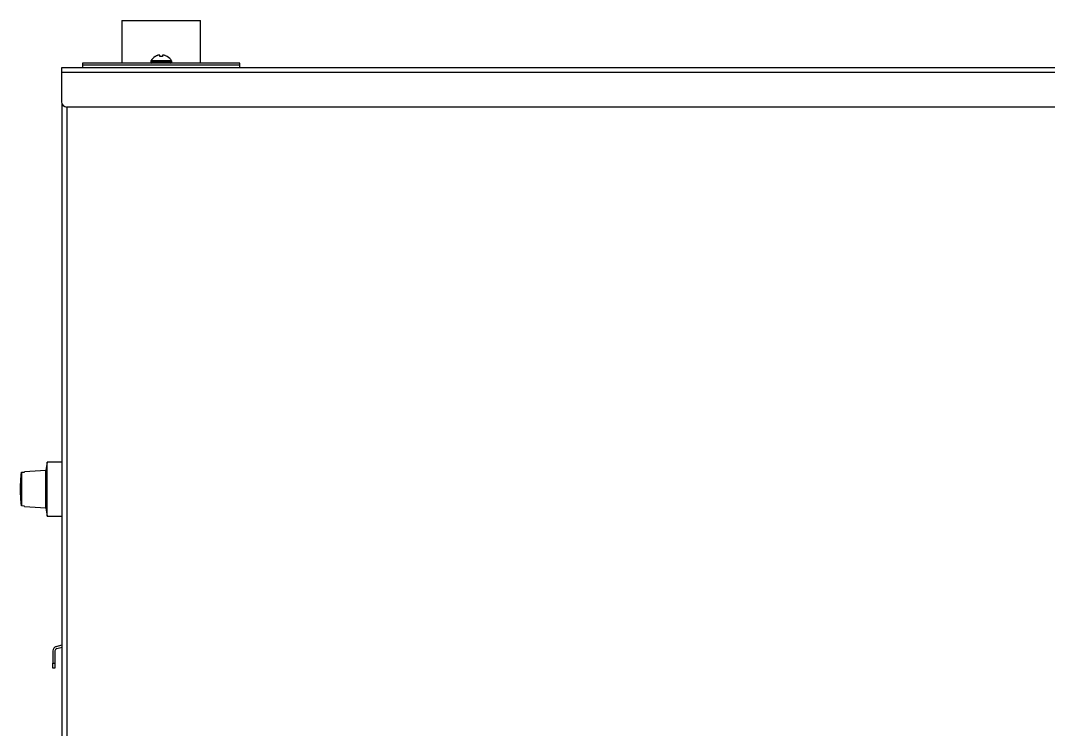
# Model space of a CAD drawing. Header units: millimetres. Extents: x -36 to 4467, y 2 to 3322.
# Drawn here: x 3677.5 to 4069.1, y 1668.1 to 1938.4 of the extents above; entities that cross this region are included whole.
import ezdxf

# ---------------------------------------------------------------- set-up
doc = ezdxf.new("R2010")
doc.units = ezdxf.units.MM

msp = doc.modelspace()

# ---------------------------------------------------------------- linework, layer by layer
for p, q in [((3716.08, 1938.36), (3716.08, 1922.17)), ((3716.08, 1938.36), (3746.08, 1938.36)), ((3746.08, 1922.17), (3746.08, 1938.36)), ((3735.03, 1922.97), (3727.14, 1922.97)), ((3728.78, 1924.61), (3728.78, 1924.65)), ((3733.38, 1924.65), (3733.38, 1924.61)), ((3694.87, 1920.37), (3693.07, 1920.37)), ((3693.07, 1920.37), (3693.07, 1918.57)), ((4329.22, 1920.37), (3694.87, 1920.37)), ((3701.08, 1922.17), (3701.08, 1921.37)), ((3761.08, 1922.17), (3701.08, 1922.17)), ((3701.08, 1921.37), (3701.08, 1920.37)), ((3761.08, 1921.37), (3701.08, 1921.37)), ((3761.08, 1921.37), (3701.08, 1921.37)), ((3727.08, 1922.77), (3727.08, 1922.57)), ((3735.08, 1922.77), (3727.08, 1922.77)), ((3735.08, 1922.57), (3727.08, 1922.57)), ((3735.08, 1922.57), (3735.08, 1922.77)), ((3761.08, 1921.37), (3761.08, 1922.17)), ((3761.08, 1920.37), (3761.08, 1921.37)), ((3693.07, 1918.57), (3693.07, 1907.37)), ((4330.27, 1918.57), (3693.07, 1918.57)), ((3693.27, 1414.77), (3693.27, 1906.49)), ((4328.27, 1905.37), (3695.07, 1905.37)), ((3695.07, 1905.36), (3695.07, 1414.77)), ((3687.11, 1766.85), (3678.98, 1766.28)), ((3687.67, 1770.03), (3687.11, 1766.85)), ((3687.11, 1752.55), (3687.11, 1766.85)), ((3693.27, 1770.03), (3687.67, 1770.03)), ((3687.67, 1759.7), (3687.67, 1770.03)), ((3677.82, 1766.12), (3678.98, 1766.2)), ((3677.82, 1766.12), (3677.82, 1753.28)), ((3678.98, 1766.2), (3678.98, 1766.28)), ((3687.67, 1749.37), (3687.67, 1759.7)), ((3678.98, 1753.19), (3677.82, 1753.28)), ((3678.98, 1753.12), (3678.98, 1753.19)), ((3678.98, 1753.12), (3687.11, 1752.55)), ((3687.11, 1752.55), (3687.67, 1749.37)), ((3687.67, 1749.37), (3693.27, 1749.37)), ((3691.11, 1699.73), (3693.27, 1700.31)), ((3689.77, 1697.99), (3689.77, 1693.37)), ((3690.57, 1697.99), (3690.57, 1693.37)), ((3691.31, 1698.96), (3693.27, 1699.48)), ((3689.77, 1691.37), (3689.77, 1693.37)), ((3689.77, 1693.37), (3690.57, 1693.37)), ((3690.57, 1693.37), (3690.57, 1691.37)), ((3690.57, 1691.37), (3689.77, 1691.37))]:
    msp.add_line(p, q)
for centre, radius, start, end in [((3727.48, 1922.77), 0.4, 149.6988, 180), ((3731.28, 1920.55), 4.8, 121.3727, 149.6988), ((3730.88, 1920.55), 4.8, 30.3012, 58.6273), ((3734.68, 1922.77), 0.4, 0, 30.3012), ((3727.48, 1922.57), 0.4, 180, 270), ((3734.68, 1922.57), 0.4, 270, 0), ((3695.07, 1907.37), 2, 180, 270), ((3691.57, 1697.99), 1.8, 105, 180), ((3691.57, 1697.99), 1, 105, 180)]:
    msp.add_arc(centre, radius, start, end)
for points in [[(3730.08, 1925.16), (3730.03, 1925.15), (3729.92, 1925.12), (3729.76, 1925.07), (3729.6, 1925.01), (3729.44, 1924.95), (3729.29, 1924.89), (3729.13, 1924.81), (3728.97, 1924.72), (3728.84, 1924.65), (3728.78, 1924.61)], [(3730.58, 1925.16), (3730.55, 1925.17), (3730.5, 1925.17), (3730.43, 1925.18), (3730.36, 1925.18), (3730.29, 1925.18), (3730.22, 1925.18), (3730.15, 1925.17), (3730.1, 1925.17), (3730.08, 1925.16)], [(3731.58, 1924.61), (3731.41, 1924.63), (3731.08, 1924.66), (3730.75, 1924.63), (3730.58, 1924.61)], [(3732.08, 1925.16), (3732.06, 1925.17), (3732.01, 1925.17), (3731.94, 1925.18), (3731.87, 1925.18), (3731.8, 1925.18), (3731.72, 1925.18), (3731.65, 1925.17), (3731.6, 1925.17), (3731.58, 1925.16)], [(3731.58, 1925.16), (3731.58, 1925.15), (3731.58, 1925.12), (3731.58, 1925.07), (3731.58, 1925.01), (3731.58, 1924.95), (3731.58, 1924.89), (3731.58, 1924.81), (3731.58, 1924.72), (3731.58, 1924.65), (3731.58, 1924.61)], [(3677.82, 1753.28), (3677.79, 1753.54), (3677.74, 1754.06), (3677.68, 1754.77), (3677.63, 1755.42), (3677.59, 1756.02), (3677.56, 1756.58), (3677.53, 1757.08), (3677.52, 1757.54), (3677.5, 1757.96), (3677.49, 1758.33), (3677.49, 1758.67), (3677.48, 1758.96), (3677.48, 1759.21), (3677.48, 1759.45), (3677.48, 1759.7), (3677.48, 1759.95), (3677.48, 1760.19), (3677.48, 1760.44), (3677.49, 1760.73), (3677.49, 1761.06), (3677.5, 1761.44), (3677.52, 1761.85), (3677.53, 1762.31), (3677.56, 1762.82), (3677.59, 1763.37), (3677.63, 1763.98), (3677.68, 1764.63), (3677.74, 1765.34), (3677.79, 1765.85), (3677.82, 1766.12)]]:
    msp.add_open_spline(points, degree=3)
for points in [[(3730.58, 1924.61), (3730.58, 1924.74), (3730.58, 1924.84), (3730.58, 1924.98), (3730.58, 1925.02), (3730.58, 1925.1), (3730.58, 1925.13), (3730.58, 1925.16)], [(3733.38, 1924.61), (3733.18, 1924.74), (3732.97, 1924.84), (3732.64, 1924.98), (3732.53, 1925.02), (3732.31, 1925.1), (3732.2, 1925.13), (3732.08, 1925.16)]]:
    msp.add_open_spline(points, degree=3, knots=[0, 0, 0, 0, 0.5, 0.5, 0.75, 0.75, 1, 1, 1, 1])

doc.saveas('drawing.dxf')
